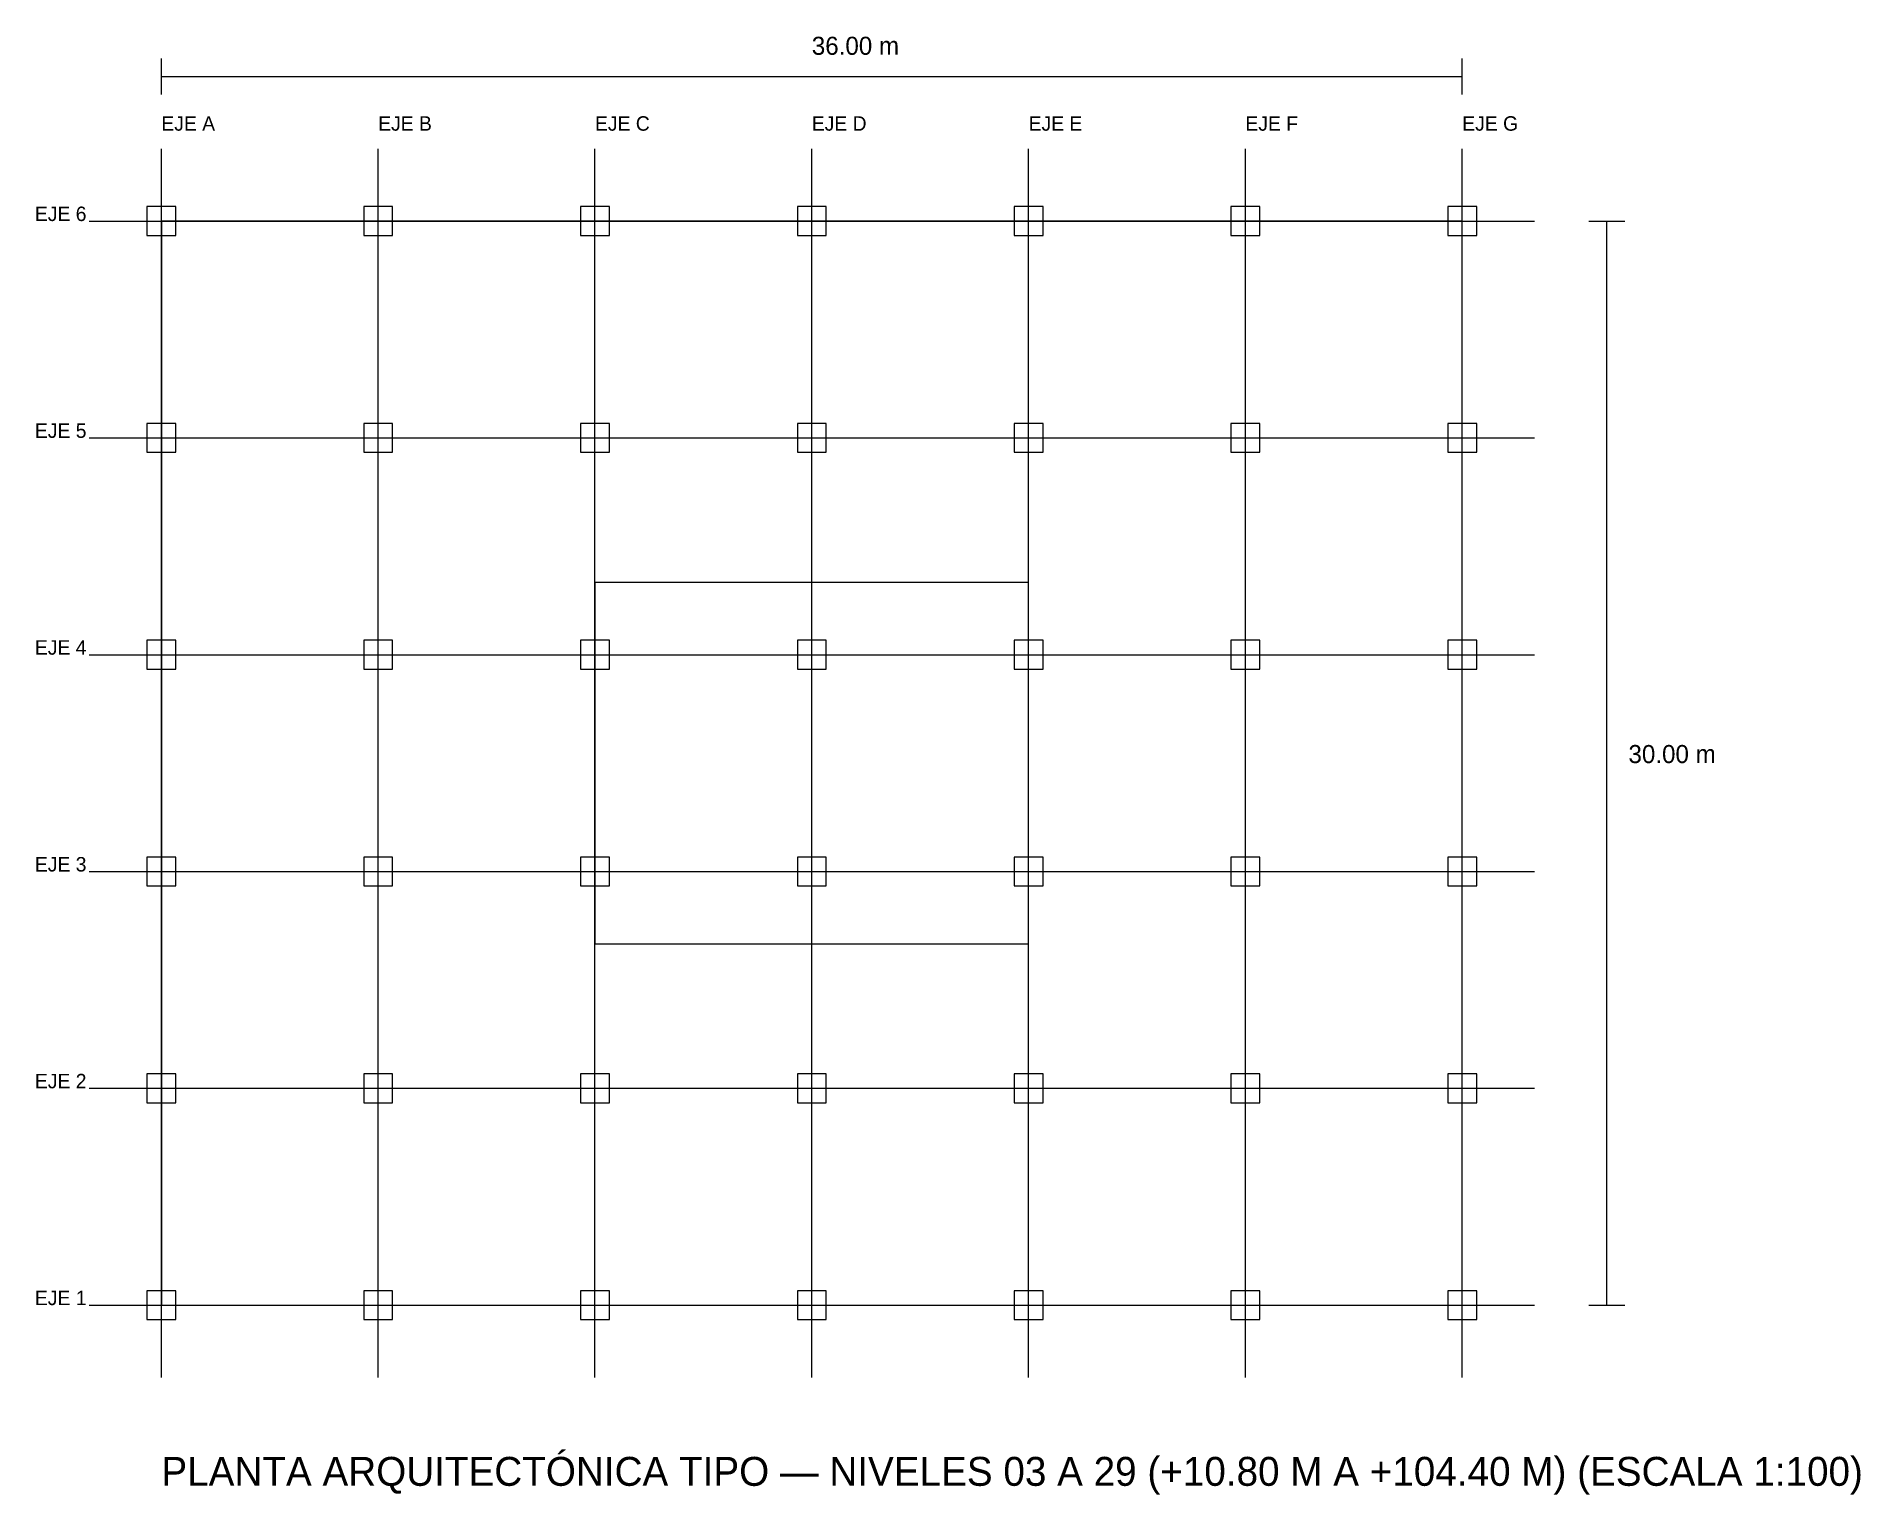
# Model space of a CAD drawing. Header units: metres. Extents: x -21.5 to 29, y -20.2 to 20.1.
import ezdxf

# ---------------------------------------------------------------- set-up
doc = ezdxf.new("R2010")
doc.units = ezdxf.units.M
for name, color, linetype in [('A-ANNO-DIMS', 30, 'CONTINUOUS'), ('A-COLS', 2, 'CONTINUOUS'), ('A-GRID', 8, 'CONTINUOUS'), ('A-TITL', 7, 'CONTINUOUS'), ('A-WALL-CORE', 1, 'CONTINUOUS'), ('A-WALL-EXTR', 4, 'CONTINUOUS')]:
    doc.layers.add(name, color=color, linetype=linetype)

msp = doc.modelspace()

# ---------------------------------------------------------------- linework, layer by layer
at = {"layer": 'A-ANNO-DIMS'}
for p, q in [((-18, 18.5), (-18, 19.5)), ((18, 18.5), (18, 19.5)), ((-18, 19), (18, 19)), ((21.5, 15), (22.5, 15)), ((22, -15), (22, 15)), ((21.5, -15), (22.5, -15))]:
    msp.add_line(p, q, dxfattribs=at)
at = {"layer": 'A-COLS'}
for p, q in [((-17.6, 15.4), (-18.4, 15.4)), ((-18.4, 15.4), (-18.4, 14.6)), ((-17.6, 14.6), (-17.6, 15.4)), ((-11.6, 15.4), (-12.4, 15.4)), ((-12.4, 15.4), (-12.4, 14.6)), ((-11.6, 14.6), (-11.6, 15.4)), ((-5.6, 15.4), (-6.4, 15.4)), ((-6.4, 15.4), (-6.4, 14.6)), ((-5.6, 14.6), (-5.6, 15.4)), ((0.4, 15.4), (-0.4, 15.4)), ((-0.4, 15.4), (-0.4, 14.6)), ((0.4, 14.6), (0.4, 15.4)), ((6.4, 15.4), (5.6, 15.4)), ((5.6, 15.4), (5.6, 14.6)), ((6.4, 14.6), (6.4, 15.4)), ((12.4, 15.4), (11.6, 15.4)), ((11.6, 15.4), (11.6, 14.6)), ((12.4, 14.6), (12.4, 15.4)), ((18.4, 15.4), (17.6, 15.4)), ((17.6, 15.4), (17.6, 14.6)), ((18.4, 14.6), (18.4, 15.4)), ((-18.4, 14.6), (-17.6, 14.6)), ((-12.4, 14.6), (-11.6, 14.6)), ((-6.4, 14.6), (-5.6, 14.6)), ((-0.4, 14.6), (0.4, 14.6)), ((5.6, 14.6), (6.4, 14.6)), ((11.6, 14.6), (12.4, 14.6)), ((17.6, 14.6), (18.4, 14.6)), ((-17.6, 9.4), (-18.4, 9.4)), ((-18.4, 9.4), (-18.4, 8.6)), ((-17.6, 8.6), (-17.6, 9.4)), ((-11.6, 9.4), (-12.4, 9.4)), ((-12.4, 9.4), (-12.4, 8.6)), ((-11.6, 8.6), (-11.6, 9.4)), ((-5.6, 9.4), (-6.4, 9.4)), ((-6.4, 9.4), (-6.4, 8.6)), ((-5.6, 8.6), (-5.6, 9.4)), ((0.4, 9.4), (-0.4, 9.4)), ((-0.4, 9.4), (-0.4, 8.6)), ((0.4, 8.6), (0.4, 9.4)), ((6.4, 9.4), (5.6, 9.4)), ((5.6, 9.4), (5.6, 8.6)), ((6.4, 8.6), (6.4, 9.4)), ((12.4, 9.4), (11.6, 9.4)), ((11.6, 9.4), (11.6, 8.6)), ((12.4, 8.6), (12.4, 9.4)), ((18.4, 9.4), (17.6, 9.4)), ((17.6, 9.4), (17.6, 8.6)), ((18.4, 8.6), (18.4, 9.4)), ((-18.4, 8.6), (-17.6, 8.6)), ((-12.4, 8.6), (-11.6, 8.6)), ((-6.4, 8.6), (-5.6, 8.6)), ((-0.4, 8.6), (0.4, 8.6)), ((5.6, 8.6), (6.4, 8.6)), ((11.6, 8.6), (12.4, 8.6)), ((17.6, 8.6), (18.4, 8.6)), ((-17.6, 3.4), (-18.4, 3.4)), ((-18.4, 3.4), (-18.4, 2.6)), ((-17.6, 2.6), (-17.6, 3.4)), ((-11.6, 3.4), (-12.4, 3.4)), ((-12.4, 3.4), (-12.4, 2.6)), ((-11.6, 2.6), (-11.6, 3.4)), ((-5.6, 3.4), (-6.4, 3.4)), ((-6.4, 3.4), (-6.4, 2.6)), ((-5.6, 2.6), (-5.6, 3.4)), ((0.4, 3.4), (-0.4, 3.4)), ((-0.4, 3.4), (-0.4, 2.6)), ((0.4, 2.6), (0.4, 3.4)), ((6.4, 3.4), (5.6, 3.4)), ((5.6, 3.4), (5.6, 2.6)), ((6.4, 2.6), (6.4, 3.4)), ((12.4, 3.4), (11.6, 3.4)), ((11.6, 3.4), (11.6, 2.6)), ((12.4, 2.6), (12.4, 3.4)), ((18.4, 3.4), (17.6, 3.4)), ((17.6, 3.4), (17.6, 2.6)), ((18.4, 2.6), (18.4, 3.4)), ((-18.4, 2.6), (-17.6, 2.6)), ((-12.4, 2.6), (-11.6, 2.6)), ((-6.4, 2.6), (-5.6, 2.6)), ((-0.4, 2.6), (0.4, 2.6)), ((5.6, 2.6), (6.4, 2.6)), ((11.6, 2.6), (12.4, 2.6)), ((17.6, 2.6), (18.4, 2.6)), ((-17.6, -2.6), (-18.4, -2.6)), ((-18.4, -2.6), (-18.4, -3.4)), ((-17.6, -3.4), (-17.6, -2.6)), ((-11.6, -2.6), (-12.4, -2.6)), ((-12.4, -2.6), (-12.4, -3.4)), ((-11.6, -3.4), (-11.6, -2.6)), ((-5.6, -2.6), (-6.4, -2.6)), ((-6.4, -2.6), (-6.4, -3.4)), ((-5.6, -3.4), (-5.6, -2.6)), ((0.4, -2.6), (-0.4, -2.6)), ((-0.4, -2.6), (-0.4, -3.4)), ((0.4, -3.4), (0.4, -2.6)), ((6.4, -2.6), (5.6, -2.6)), ((5.6, -2.6), (5.6, -3.4)), ((6.4, -3.4), (6.4, -2.6)), ((12.4, -2.6), (11.6, -2.6)), ((11.6, -2.6), (11.6, -3.4)), ((12.4, -3.4), (12.4, -2.6)), ((18.4, -2.6), (17.6, -2.6)), ((17.6, -2.6), (17.6, -3.4)), ((18.4, -3.4), (18.4, -2.6)), ((-18.4, -3.4), (-17.6, -3.4)), ((-12.4, -3.4), (-11.6, -3.4)), ((-6.4, -3.4), (-5.6, -3.4)), ((-0.4, -3.4), (0.4, -3.4)), ((5.6, -3.4), (6.4, -3.4)), ((11.6, -3.4), (12.4, -3.4)), ((17.6, -3.4), (18.4, -3.4)), ((-17.6, -8.6), (-18.4, -8.6)), ((-18.4, -8.6), (-18.4, -9.4)), ((-17.6, -9.4), (-17.6, -8.6)), ((-11.6, -8.6), (-12.4, -8.6)), ((-12.4, -8.6), (-12.4, -9.4)), ((-11.6, -9.4), (-11.6, -8.6)), ((-5.6, -8.6), (-6.4, -8.6)), ((-6.4, -8.6), (-6.4, -9.4)), ((-5.6, -9.4), (-5.6, -8.6)), ((0.4, -8.6), (-0.4, -8.6)), ((-0.4, -8.6), (-0.4, -9.4)), ((0.4, -9.4), (0.4, -8.6)), ((6.4, -8.6), (5.6, -8.6)), ((5.6, -8.6), (5.6, -9.4)), ((6.4, -9.4), (6.4, -8.6)), ((12.4, -8.6), (11.6, -8.6)), ((11.6, -8.6), (11.6, -9.4)), ((12.4, -9.4), (12.4, -8.6)), ((18.4, -8.6), (17.6, -8.6)), ((17.6, -8.6), (17.6, -9.4)), ((18.4, -9.4), (18.4, -8.6)), ((-18.4, -9.4), (-17.6, -9.4)), ((-12.4, -9.4), (-11.6, -9.4)), ((-6.4, -9.4), (-5.6, -9.4)), ((-0.4, -9.4), (0.4, -9.4)), ((5.6, -9.4), (6.4, -9.4)), ((11.6, -9.4), (12.4, -9.4)), ((17.6, -9.4), (18.4, -9.4)), ((-17.6, -14.6), (-18.4, -14.6)), ((-18.4, -14.6), (-18.4, -15.4)), ((-17.6, -15.4), (-17.6, -14.6)), ((-11.6, -14.6), (-12.4, -14.6)), ((-12.4, -14.6), (-12.4, -15.4)), ((-11.6, -15.4), (-11.6, -14.6)), ((-5.6, -14.6), (-6.4, -14.6)), ((-6.4, -14.6), (-6.4, -15.4)), ((-5.6, -15.4), (-5.6, -14.6)), ((0.4, -14.6), (-0.4, -14.6)), ((-0.4, -14.6), (-0.4, -15.4)), ((0.4, -15.4), (0.4, -14.6)), ((6.4, -14.6), (5.6, -14.6)), ((5.6, -14.6), (5.6, -15.4)), ((6.4, -15.4), (6.4, -14.6)), ((12.4, -14.6), (11.6, -14.6)), ((11.6, -14.6), (11.6, -15.4)), ((12.4, -15.4), (12.4, -14.6)), ((18.4, -14.6), (17.6, -14.6)), ((17.6, -14.6), (17.6, -15.4)), ((18.4, -15.4), (18.4, -14.6)), ((-18.4, -15.4), (-17.6, -15.4)), ((-12.4, -15.4), (-11.6, -15.4)), ((-6.4, -15.4), (-5.6, -15.4)), ((-0.4, -15.4), (0.4, -15.4)), ((5.6, -15.4), (6.4, -15.4)), ((11.6, -15.4), (12.4, -15.4)), ((17.6, -15.4), (18.4, -15.4))]:
    msp.add_line(p, q, dxfattribs=at)
at = {"layer": 'A-GRID'}
for p, q in [((-18, -17), (-18, 17)), ((-12, -17), (-12, 17)), ((-6, -17), (-6, 17)), ((0, -17), (0, 17)), ((6, -17), (6, 17)), ((12, -17), (12, 17)), ((18, -17), (18, 17)), ((-20, 15), (20, 15)), ((-20, 9), (20, 9)), ((-20, 3), (20, 3)), ((-20, -3), (20, -3)), ((-20, -9), (20, -9)), ((-20, -15), (20, -15))]:
    msp.add_line(p, q, dxfattribs=at)
at = {"layer": 'A-WALL-CORE'}
for p, q in [((6, 5), (-6, 5)), ((-6, 5), (-6, -5)), ((6, -5), (6, 5)), ((-6, -5), (6, -5))]:
    msp.add_line(p, q, dxfattribs=at)
at = {"layer": 'A-WALL-EXTR'}
for p, q in [((18, 15), (-18, 15)), ((-18, 15), (-18, -15)), ((18, -15), (18, 15)), ((-18, -15), (18, -15))]:
    msp.add_line(p, q, dxfattribs=at)

# ---------------------------------------------------------------- texts
at = {"layer": 'A-ANNO-DIMS'}
for s, p in [('36.00 m', (0, 19.6)), ('30.00 m', (22.6, 0))]:
    msp.add_text(s, height=0.5, dxfattribs=at).set_placement(p)
at = {"layer": 'A-GRID'}
for s, p in [('EJE A', (-18, 17.5)), ('EJE B', (-12, 17.5)), ('EJE C', (-6, 17.5)), ('EJE D', (0, 17.5)), ('EJE E', (6, 17.5)), ('EJE F', (12, 17.5)), ('EJE G', (18, 17.5)), ('EJE 6', (-21.5, 15)), ('EJE 5', (-21.5, 9)), ('EJE 4', (-21.5, 3)), ('EJE 3', (-21.5, -3)), ('EJE 2', (-21.5, -9)), ('EJE 1', (-21.5, -15))]:
    msp.add_text(s, height=0.4, dxfattribs=at).set_placement(p)
at = {"layer": 'A-TITL'}
msp.add_text('PLANTA ARQUITECTÓNICA TIPO — NIVELES 03 A 29 (+10.80 M A +104.40 M) (ESCALA 1:100)', height=0.8, dxfattribs=at).set_placement((-18, -20))

doc.saveas('drawing.dxf')
